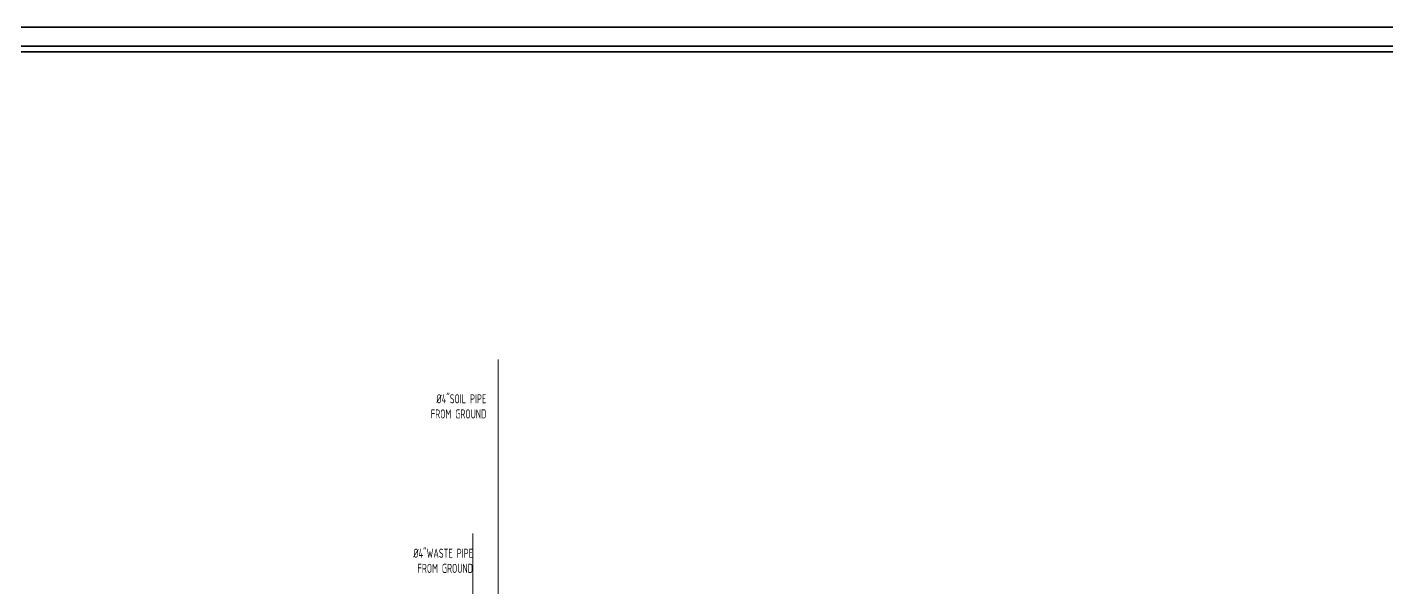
# Model space of a CAD drawing. Header units: millimetres. Extents: x 626118 to 667468, y 4481694 to 4492717.
# Drawn here: x 638785 to 640281, y 4492096 to 4492713 of the extents above; entities that cross this region are included whole.
import ezdxf

# ---------------------------------------------------------------- set-up
doc = ezdxf.new("R2010")
doc.units = ezdxf.units.MM
doc.layers.add('DR-TEXT', color=3, linetype='Continuous')
doc.layers.add('DUVAR', color=7, linetype='Continuous', lineweight=35)
doc.layers.add('iç duvar', color=7, linetype='Continuous', lineweight=50)
doc.styles.add('din.shx', font='din.shx', dxfattribs={"width": 0.7})

msp = doc.modelspace()

# ---------------------------------------------------------------- linework, layer by layer
at = {"layer": 'DUVAR'}
for points in [[(636653.72, 4492712.69), (643853.72, 4492712.69), (643853.72, 4487912.69), (636653.72, 4487912.69)], [(636674.72, 4492691.69), (643832.72, 4492691.69), (643832.72, 4487933.69), (636674.72, 4487933.69)], [(636681.02, 4492685.39), (643826.42, 4492685.39), (643826.42, 4487939.99), (636681.02, 4487939.99)]]:
    msp.add_lwpolyline(points, close=True, dxfattribs=at)
at = {"layer": 'iç duvar', "color": 6, "linetype": 'Continuous', "lineweight": 5}
msp.add_line((639303.67, 4491176.94), (639303.67, 4492346.99), dxfattribs=at)
at = {"layer": 'iç duvar', "color": 5, "linetype": 'Continuous', "lineweight": 5}
msp.add_line((639275.83, 4491263.13), (639275.83, 4492155.65), dxfattribs=at)

# ---------------------------------------------------------------- texts
at = {"layer": 'DR-TEXT', "char_height": 10, "width": 110.1758, "attachment_point": 9, "style": 'din.shx'}
for s, insert in [('%%C4"SOIL PIPE\\PFROM GROUND ', (639290.46, 4492282.1, 0)), ('%%C4"WASTE PIPE\\PFROM GROUND ', (639275.79, 4492112.14, 0))]:
    msp.add_mtext(s, dxfattribs=dict(at, insert=insert))

doc.saveas('drawing.dxf')
